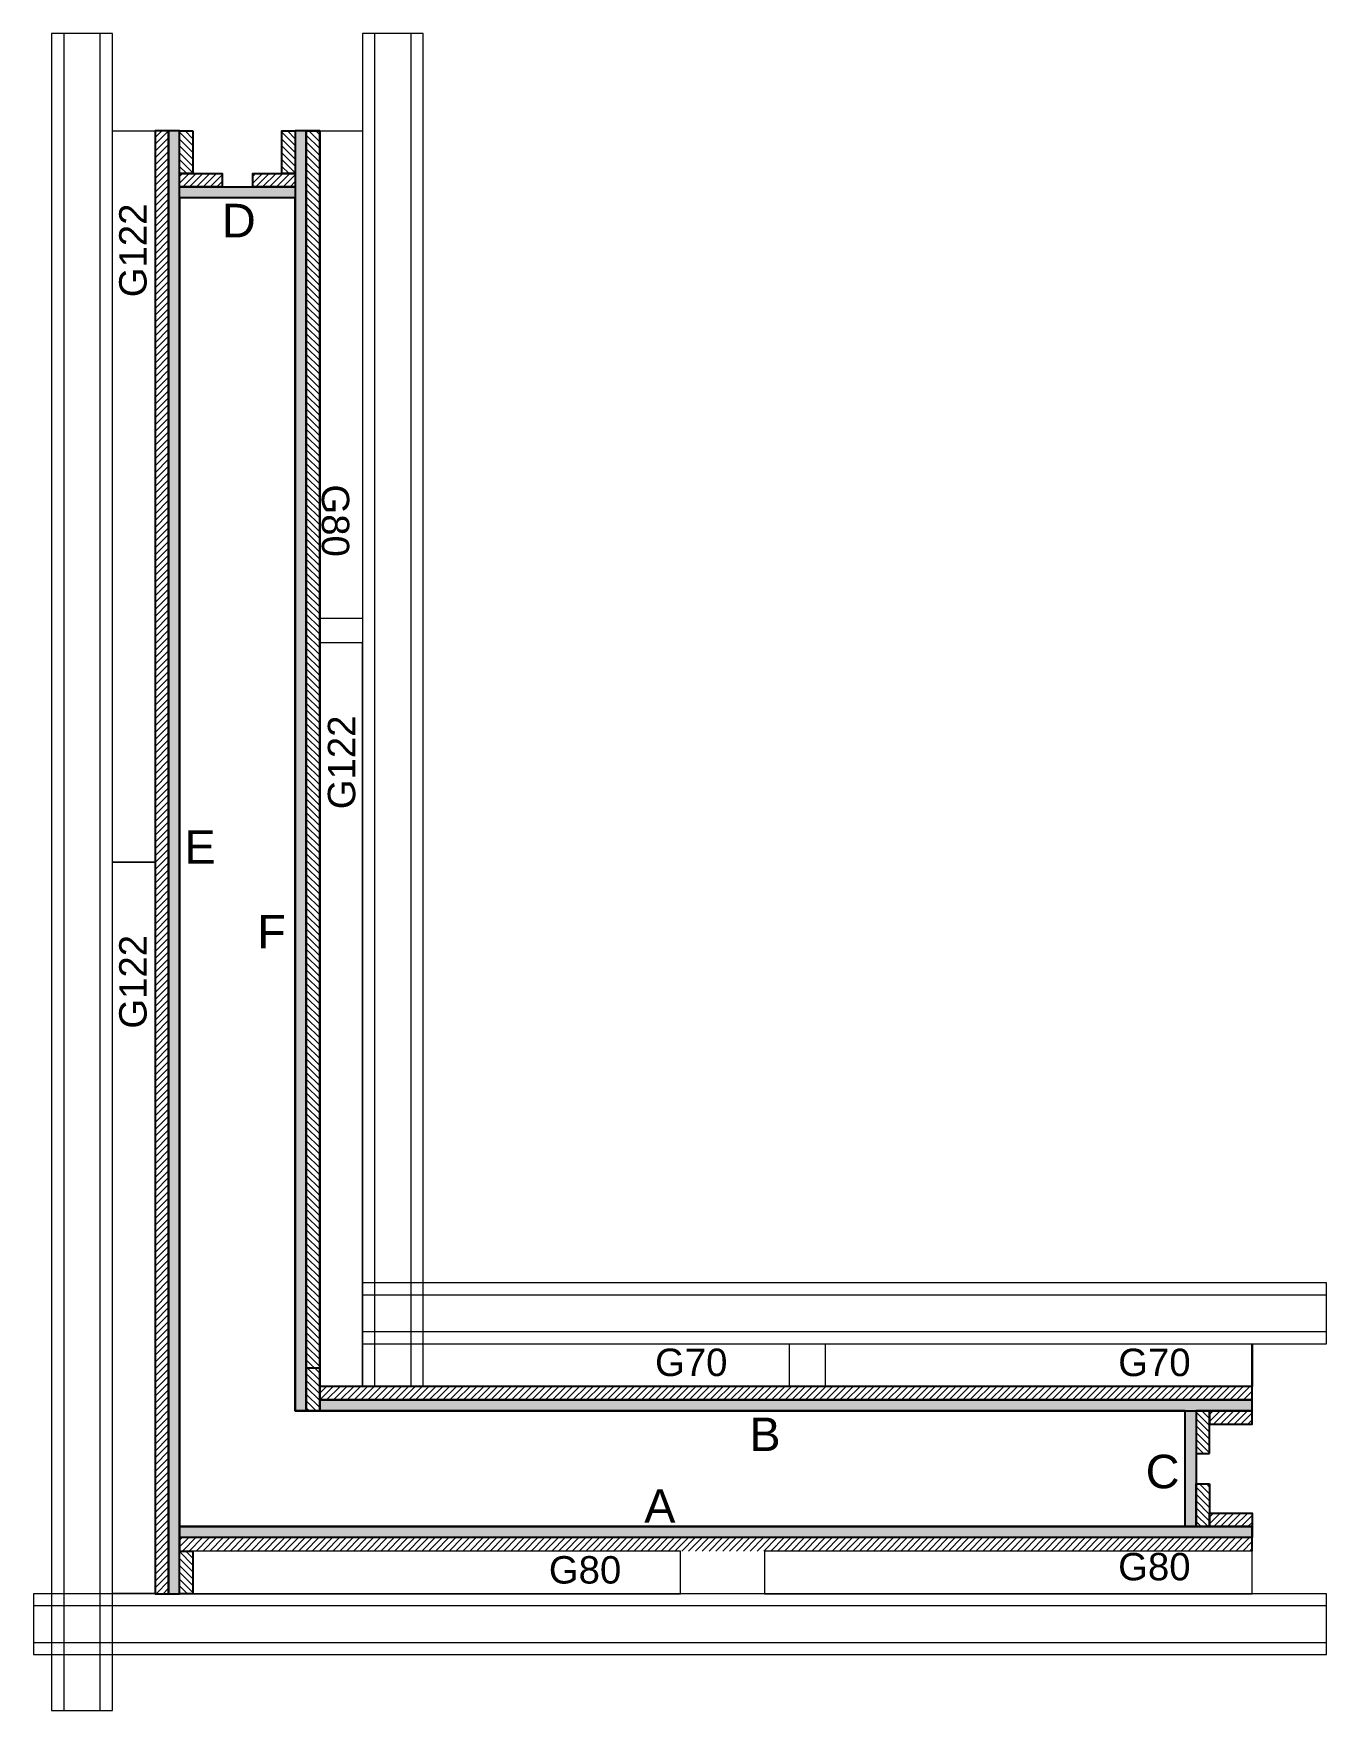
# Model space of a CAD drawing. Header units: millimetres. Extents: x 3479 to 3903, y 7549 to 8099.
import ezdxf
from ezdxf.enums import TextEntityAlignment as Align

# ---------------------------------------------------------------- set-up
doc = ezdxf.new("R2010")
doc.units = ezdxf.units.MM
for name, color, linetype in [('CHAPA', 1, 'Continuous'), ('MEIO_PONT', 93, 'Continuous'), ('SARRAFO', 251, 'Continuous'), ('TEXTO_GERAL', 7, 'Continuous')]:
    doc.layers.add(name, color=color, linetype=linetype)
for name, color, linetype, lineweight in [('CONCRETO', 251, 'Continuous', 25), ('Hachura', 251, 'Continuous', 9), ('Madeira', 126, 'Continuous', 18), ('Perfil Metálico', 224, 'Continuous', 18)]:
    doc.layers.add(name, color=color, linetype=linetype, lineweight=lineweight)
doc.styles.add('ARIAL', font='arial.ttf')
doc.styles.add('SANSSERIF', font='sas_____.pfb')
pattern_1 = [(45, (12895.8402, 30124.7737), (-1.12253202, 1.12253202), [])]
pattern_2 = [(135, (-19137.9198, 16366.9173), (-1.12253202, -1.12253202), [])]
pattern_3 = [(45, (12934.8402, 30132.7737), (-1.12253202, 1.12253202), [])]

msp = doc.modelspace()

# ---------------------------------------------------------------- hatches: boundary and pattern name
at = {"layer": 'Hachura'}
h = msp.add_hatch(dxfattribs=at)
h.set_pattern_fill('ANSI31', color=256, scale=0.5, angle=360, style=0)
h.set_pattern_definition([(45, (14703.7911, -1478.8242), (-1.12253202, 1.12253202), [])])
h.paths.add_polyline_path([(3523.5, 8067.31), (3519.1, 8067.31), (3519.1, 7587.31), (3523.5, 7587.31)])
h = msp.add_hatch(color=256, dxfattribs=at)
h.dxf.hatch_style = 1
h.paths.add_polyline_path([(3523.5, 7587.31), (3527.1, 7587.31), (3527.1, 8067.31), (3523.5, 8067.31)])
h = msp.add_hatch(dxfattribs=at)
h.set_pattern_fill('ANSI31', color=256, scale=0.5, angle=270, style=0)
h.set_pattern_definition([(315, (26372.0965, -3123.9863), (1.12253202, 1.12253202), [])])
h.paths.add_polyline_path([(3527.1, 8053.31), (3531.5, 8053.31), (3531.5, 8067.31), (3527.1, 8067.31)])
h = msp.add_hatch(dxfattribs=at)
h.set_pattern_fill('ANSI31', color=256, scale=0.5, angle=270, style=0)
h.set_pattern_definition([(315, (26405.6965, -3123.9863), (1.12253202, 1.12253202), [])])
h.paths.add_polyline_path([(3560.7, 8053.31), (3565.1, 8053.31), (3565.1, 8067.31), (3560.7, 8067.31)])
h = msp.add_hatch(color=256, dxfattribs=at)
h.dxf.hatch_style = 1
h.paths.add_polyline_path([(3568.7, 8067.31), (3565.1, 8067.31), (3565.1, 7647.31), (3568.7, 7647.31)])
h = msp.add_hatch(dxfattribs=at)
h.set_pattern_fill('ANSI31', color=256, scale=0.5, angle=450, style=0)
h.set_pattern_definition([(135, (-19269.9198, 16286.9173), (-1.12253202, -1.12253202), [])])
h.paths.add_polyline_path([(3573.1, 8067.31), (3568.7, 8067.31), (3568.7, 7647.31), (3573.1, 7647.31)])
h = msp.add_hatch(dxfattribs=at)
h.set_pattern_fill('ANSI31', color=256, scale=0.5, angle=180, style=0)
h.set_pattern_definition([(225, (-6141.0635, -16195.2427), (1.122532015, -1.122532015), [])])
h.paths.add_polyline_path([(3527.1, 8053.31), (3527.1, 8048.91), (3541.1, 8048.91), (3541.1, 8053.31)])
h = msp.add_hatch(dxfattribs=at)
h.set_pattern_fill('ANSI31', color=256, scale=0.5, angle=180, style=0)
h.set_pattern_definition([(225, (-6117.0635, -16195.2427), (1.122532015, -1.122532015), [])])
h.paths.add_polyline_path([(3551.1, 8053.31), (3551.1, 8048.91), (3565.1, 8048.91), (3565.1, 8053.31)])
h = msp.add_hatch(color=256, dxfattribs=at)
h.dxf.hatch_style = 1
h.paths.add_polyline_path([(3527.1, 8045.31), (3527.1, 8048.91), (3565.1, 8048.91), (3565.1, 8045.31)])
h = msp.add_hatch(dxfattribs=at)
h.set_pattern_fill('ANSI31', color=256, scale=0.5, angle=360, style=0)
h.set_pattern_definition(pattern_3)
h.paths.add_polyline_path([(3573.1, 7650.91), (3573.1, 7655.31), (3879.1, 7655.31), (3879.1, 7650.91)])
h = msp.add_hatch(color=256, dxfattribs=at)
h.dxf.hatch_style = 1
h.paths.add_polyline_path([(3573.1, 7647.31), (3879.1, 7647.31), (3879.1, 7650.91), (3573.1, 7650.91)])
h = msp.add_hatch(color=256, dxfattribs=at)
h.dxf.hatch_style = 1
h.paths.add_polyline_path([(3860.7, 7609.31), (3857.1, 7609.31), (3857.1, 7647.31), (3860.7, 7647.31)])
h = msp.add_hatch(dxfattribs=at)
h.set_pattern_fill('ANSI31', color=256, scale=0.5, angle=450, style=0)
h.set_pattern_definition(pattern_2)
h.paths.add_polyline_path([(3860.7, 7647.31), (3865.1, 7647.31), (3865.1, 7633.31), (3860.7, 7633.31)])
h = msp.add_hatch(dxfattribs=at)
h.set_pattern_fill('ANSI31', color=256, scale=0.5, angle=360, style=0)
h.set_pattern_definition(pattern_1)
h.paths.add_polyline_path([(3865.1, 7642.91), (3865.1, 7647.31), (3879.1, 7647.31), (3879.1, 7642.91)])
h = msp.add_hatch(dxfattribs=at)
h.set_pattern_fill('ANSI31', color=256, scale=0.5, angle=450, style=0)
h.set_pattern_definition(pattern_2)
h.paths.add_polyline_path([(3860.7, 7609.31), (3865.1, 7609.31), (3865.1, 7623.31), (3860.7, 7623.31)])
h = msp.add_hatch(dxfattribs=at)
h.set_pattern_fill('ANSI31', color=256, scale=0.5, angle=360, style=0)
h.set_pattern_definition(pattern_1)
h.paths.add_polyline_path([(3865.1, 7613.71), (3865.1, 7609.31), (3879.1, 7609.31), (3879.1, 7613.71)])
h = msp.add_hatch(color=256, dxfattribs=at)
h.dxf.hatch_style = 1
h.paths.add_polyline_path([(3527.1, 7609.31), (3879.1, 7609.31), (3879.1, 7605.71), (3527.1, 7605.71)])
h = msp.add_hatch(dxfattribs=at)
h.set_pattern_fill('ANSI31', color=256, scale=0.5, angle=360, style=0)
h.set_pattern_definition(pattern_3)
h.paths.add_polyline_path([(3527.1, 7605.71), (3527.1, 7601.31), (3879.1, 7601.31), (3879.1, 7605.71)])
h = msp.add_hatch(dxfattribs=at)
h.set_pattern_fill('ANSI31', color=256, scale=0.5, angle=270, style=0)
h.set_pattern_definition([(315, (26372.0965, -2514.3863), (1.12253202, 1.12253202), [])])
h.paths.add_polyline_path([(3527.1, 7587.31), (3531.5, 7587.31), (3531.5, 7601.31), (3527.1, 7601.31)])

# ---------------------------------------------------------------- linework, layer by layer
at = {"layer": 'CHAPA', "linetype": 'ByBlock'}
for p, q in [((3527.1, 7609.31), (3527.1, 7601.31)), ((3527.1, 7601.31), (3530.87, 7601.31))]:
    msp.add_line(p, q, dxfattribs=at)
at = {"layer": 'CHAPA'}
for points in [[(3523.5, 7587.31), (3527.1, 7587.31), (3527.1, 8067.31), (3523.5, 8067.31)], [(3565.1, 8067.31), (3565.1, 7647.31), (3568.7, 7647.31), (3568.7, 8067.31)], [(3527.1, 8045.31), (3527.1, 8048.91), (3565.1, 8048.91), (3565.1, 8045.31)], [(3573.1, 7647.31), (3879.1, 7647.31), (3879.1, 7650.91), (3573.1, 7650.91)], [(3860.7, 7609.31), (3857.1, 7609.31), (3857.1, 7647.31), (3860.7, 7647.31)], [(3527.1, 7609.31), (3879.1, 7609.31), (3879.1, 7605.71), (3527.1, 7605.71)]]:
    msp.add_lwpolyline(points, close=True, dxfattribs=at)
at = {"layer": 'CONCRETO', "color": 2}
msp.add_lwpolyline([(3857.1, 7609.31), (3857.1, 7647.31), (3565.1, 7647.31), (3565.1, 8045.31), (3527.1, 8045.31), (3527.1, 7609.31)], close=True, dxfattribs=at)
at = {"layer": 'Madeira'}
for points in [[(3519.1, 7827.32), (3505.1, 7827.33), (3505.1, 8067.33), (3519.1, 8067.31)], [(3573.1, 8067.31), (3587.1, 8067.31), (3587.1, 7907.31), (3573.1, 7907.31)], [(3573.1, 7655.31), (3587.1, 7655.33), (3587.1, 7899.32), (3573.1, 7899.3)], [(3519.1, 7587.32), (3505.1, 7587.33), (3505.1, 7827.33), (3519.1, 7827.31)], [(3587.11, 7655.33), (3587.11, 7669.33), (3727.11, 7669.33), (3727.11, 7655.33)], [(3739.1, 7655.31), (3739.1, 7669.31), (3879.1, 7669.31), (3879.1, 7655.31)], [(3531.5, 7601.27), (3531.5, 7587.27), (3691.5, 7587.27), (3691.5, 7601.27)], [(3719.1, 7601.27), (3719.1, 7587.27), (3879.1, 7587.27), (3879.1, 7601.27)]]:
    msp.add_lwpolyline(points, close=True, dxfattribs=at)
at = {"layer": 'MEIO_PONT'}
msp.add_lwpolyline([(3879.1, 7669.31), (3879.1, 7655.31), (3879.1, 7655.31), (3879.1, 7669.31)], close=True, dxfattribs=at)
at = {"layer": 'Perfil Metálico'}
for points in [[(3505.1, 8099.25), (3485.1, 8099.25), (3485.1, 7548.99), (3505.1, 7548.99)], [(3489.1, 7548.99), (3501.1, 7548.99), (3501.1, 8099.25), (3489.1, 8099.25)], [(3607.1, 8099.25), (3587.1, 8099.25), (3587.1, 7655.31), (3607.1, 7655.31)], [(3591.1, 7655.31), (3603.1, 7655.31), (3603.1, 8099.25), (3591.1, 8099.25)], [(3587.1, 7689.31), (3587.1, 7669.31), (3903.47, 7669.31), (3903.47, 7689.31)], [(3903.47, 7673.31), (3903.47, 7685.31), (3587.1, 7685.31), (3587.1, 7673.31)], [(3479.19, 7587.31), (3479.19, 7567.31), (3903.47, 7567.31), (3903.47, 7587.31)], [(3903.47, 7571.31), (3903.47, 7583.31), (3479.19, 7583.31), (3479.19, 7571.31)]]:
    msp.add_lwpolyline(points, close=True, dxfattribs=at)
at = {"layer": 'SARRAFO'}
msp.add_line((3573.1, 7661.31), (3568.7, 7661.31), dxfattribs=at)
for points in [[(3523.5, 7587.31), (3523.5, 8067.31), (3519.1, 8067.31), (3519.1, 7587.31)], [(3523.5, 7587.31), (3523.5, 8067.31), (3519.1, 8067.31), (3519.1, 7587.31)], [(3531.5, 8067.31), (3531.5, 8053.31), (3527.1, 8053.31), (3527.1, 8067.31)], [(3565.1, 8067.31), (3565.1, 8053.31), (3560.7, 8053.31), (3560.7, 8067.31)], [(3573.1, 7647.31), (3573.1, 8067.31), (3568.7, 8067.31), (3568.7, 7647.31)], [(3573.1, 7647.31), (3568.7, 7647.31), (3568.7, 8067.31), (3573.1, 8067.31)], [(3541.1, 8048.91), (3527.1, 8048.91), (3527.1, 8053.31), (3541.1, 8053.31)], [(3565.1, 8048.91), (3551.1, 8048.91), (3551.1, 8053.31), (3565.1, 8053.31)], [(3573.1, 7650.91), (3879.1, 7650.91), (3879.1, 7655.31), (3573.1, 7655.31)], [(3865.1, 7633.31), (3865.1, 7647.31), (3860.7, 7647.31), (3860.7, 7633.31)], [(3879.1, 7647.31), (3865.1, 7647.31), (3865.1, 7642.91), (3879.1, 7642.91)], [(3865.1, 7623.31), (3865.1, 7609.31), (3860.7, 7609.31), (3860.7, 7623.31)], [(3879.1, 7609.31), (3865.1, 7609.31), (3865.1, 7613.71), (3879.1, 7613.71)], [(3531.5, 7601.31), (3531.5, 7587.31), (3527.1, 7587.31), (3527.1, 7601.31)]]:
    msp.add_lwpolyline(points, close=True, dxfattribs=at)
msp.add_lwpolyline([(3879.1, 7601.27), (3879.1, 7609.31), (3527.1, 7609.31), (3527.1, 7601.31)], dxfattribs=at)

# ---------------------------------------------------------------- texts
at = {"layer": 'TEXTO_GERAL', "color": 0, "linetype": 'Continuous', "style": 'SANSSERIF'}
for s, rotation, p in [('G122', 90, (3511.8, 8012.71)), ('G80', 270, (3578.29, 7951.3)), ('G122', 90, (3580.27, 7844.7)), ('G122', 90, (3511.8, 7772.71))]:
    msp.add_text(s, height=9, rotation=rotation, dxfattribs=at).set_placement(p, align=Align.MIDDLE_LEFT)
at = {"layer": 'TEXTO_GERAL', "style": 'ARIAL'}
for s, p in [('D', (3546.57, 8037.88)), ('E', (3533.8, 7832.34)), ('F', (3557.32, 7804.52)), ('B', (3719.21, 7639.61)), ('C', (3849.69, 7627.39)), ('A', (3684.72, 7616.1))]:
    msp.add_text(s, height=11, dxfattribs=at).set_placement(p, align=Align.MIDDLE_CENTER)
at = {"layer": 'TEXTO_GERAL', "color": 0, "linetype": 'Continuous', "style": 'SANSSERIF'}
for s, p in [('G70', (3683.14, 7663.22)), ('G70', (3835.13, 7663.2)), ('G80', (3648.29, 7595.13)), ('G80', (3835.11, 7596.19))]:
    msp.add_text(s, height=9, dxfattribs=at).set_placement(p, align=Align.MIDDLE_LEFT)

doc.saveas('drawing.dxf')
